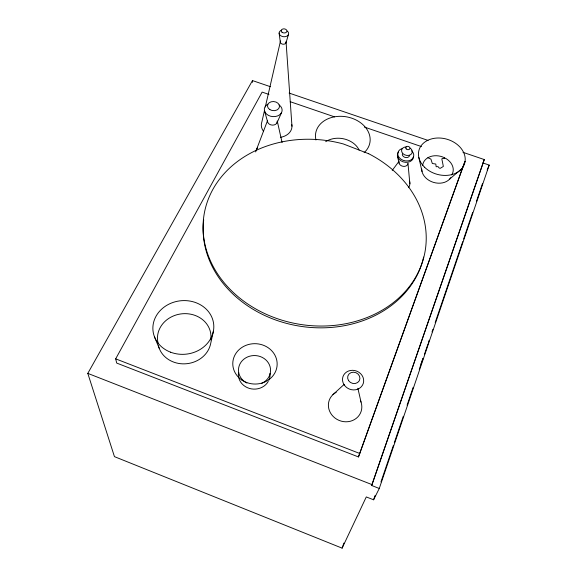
<?xml version="1.0" encoding="UTF-8"?>
<svg xmlns="http://www.w3.org/2000/svg" width="577" height="577" viewBox="0 0 577 577"><rect width="100%" height="100%" fill="white"/><g stroke="black" fill="none" stroke-linecap="round" stroke-linejoin="round"><path stroke-width="0.87" d="M252.394 82.374L252.466 80.578L270.368 86.68M213.375 331.27L210.67 343.567A26.636 23.607 -7.1 0 1 184.972 363.835A26.636 23.607 -7.1 0 1 158.459 345.818M264.497 110.51L261.879 121.87A15.363 11.843 5.6 0 0 263.263 130.965M265.297 107.012L280.393 41.45M285.99 42.821L288.478 34.44M428.466 342.45L429.18 340.214M380.971 481.918L393.442 445.271M394.315 442.71L403.301 416.291M407.073 405.213L413.161 387.318M419.255 369.417L423.02 358.339M424.412 354.466L427.99 343.942M432.014 331.919L432.887 329.366M435.202 322.543L462.754 241.583M463.627 239.022L472.613 212.603M476.386 201.524L482.473 183.623M379.269 488.474L489.202 165.094L483.05 162.995L371.682 485.495L379.269 488.474L373.593 499.797L366.287 496.927L342.118 548.15L114.448 456.638L87.798 373.377L252.466 80.578M373.593 499.797L375.05 495.542M371.682 485.495L484.312 159.577L463.006 152.321M342.118 548.15L343.899 543.051M422.054 361.137L422.963 358.613M358.461 456.941L464.939 161.445L358.461 456.941L116.713 363.077L115.674 358.851L262.124 92.104L268.94 94.433M420.929 364.21L421.751 361.981M256.693 149.097L267.555 120.571M482.617 163.738L484.312 159.577M487.168 169.948L489.202 165.094M276.946 122.93L281.504 112.688M392.223 170.403L399.125 161.178M332.907 394.668L344.116 384.419M449.757 178.978L461.513 168.974M289.12 93.07L428.055 140.413M290.245 101.718L334.559 116.864M364.383 127.063L421.477 146.587M115.674 358.851L359.81 453.508M87.798 373.377L372.078 484.644M427.882 157.716L430.904 159.101L432.332 163.522L435.794 164.027L436.169 166.724L438.044 166.616L439.22 168.044L440.265 168.311L443.352 166.436L441.838 158.92L442.184 158.509L444.6 158.574L444.571 157.889M154.412 336.658L159.245 348.371M264.381 110.366L267.548 121.66M397.546 156.547L399.046 163.118M357.87 388.256L361.036 402.097M418.866 157.557L422.018 171.52M282.081 142.505L277.256 121.004A4.904 3.772 5.3 0 1 272.431 125.122A4.904 3.772 5.3 0 1 267.548 120.68M279.124 33.077L280.292 41.984M409.872 183.767L407.968 163.356A4.566 3.556 14.1 0 1 403.258 166.349A4.566 3.556 14.1 0 1 398.945 162.173M286.091 42.28L291.969 126.233M360.423 400.539A16.899 15.557 21.2 0 1 352.561 420.518A16.899 15.557 21.2 0 1 330.498 412.959A16.899 15.557 21.2 0 1 336.261 392.259M270.029 373.369A15.882 14.54 2.1 0 1 268.954 380.084M268.262 381.462A15.882 14.54 2.1 0 1 249.351 388.4A15.882 14.54 2.1 0 1 238.489 372.504M255.705 151.939A14.512 11.425 5.1 0 1 257.537 147.784M291.832 124.682A15.363 11.843 5.6 0 1 280.588 137.297M450.738 177.687A15.492 12.016 16.4 0 1 433.565 182.397A15.492 12.016 16.4 0 1 421.744 169.104M423.626 257.082A111.628 92.673 9.1 0 1 298.504 325.969A111.628 92.673 9.1 0 1 203.703 219.88M158.286 343.892A26.802 23.707 -6.9 0 1 182.729 313.729A26.802 23.707 -6.9 0 1 210.742 339.903M246.877 383.027A16.048 14.649 2.2 0 1 242.304 360.632A16.048 14.649 2.2 0 1 267.209 361.303A16.048 14.649 2.2 0 1 261.554 383.416M409.598 181.236A12.059 9.528 14.3 0 1 408.545 187.684M413.399 156.987A8.121 6.289 14.1 0 1 402.977 161.791A8.121 6.289 14.1 0 1 398.635 151.866M411.682 150.828A8.136 6.297 14.1 0 1 410.68 160.096A8.136 6.297 14.1 0 1 398.995 157.333A8.136 6.297 14.1 0 1 402.082 148.563M409.576 155.386A3.693 2.856 14.1 0 1 405.508 157.507A3.693 2.856 14.1 0 1 402.342 153.965M410.168 148.123A5.438 4.19 14.1 0 1 410.247 154.867A5.438 4.19 14.1 0 1 401.996 152.378A5.438 4.19 14.1 0 1 406.201 146.926M315.958 140.002A27.523 21.284 9.9 0 1 349.417 117.47A27.523 21.284 9.9 0 1 364.116 152.689M325.695 141.69A20.902 16.372 9.9 0 1 359.132 150.056M279.196 104.985A8.936 6.809 5.4 0 1 279.484 114.924A8.936 6.809 5.4 0 1 266.502 114.037A8.936 6.809 5.4 0 1 267.778 104.199M285.99 41.732A2.907 2.099 5.9 0 1 282.809 44.205A2.907 2.099 5.9 0 1 280.689 40.953M287.245 31.064A4.775 3.419 6 0 1 286.942 36.106A4.775 3.419 6 0 1 279.982 35.089A4.775 3.419 6 0 1 281.511 30.235M451.755 174.896A15.565 12.045 16.3 0 0 446.353 158.783L442.79 157.002A15.565 12.045 16.3 0 0 422.674 165.491M368.696 153.734L343.315 143.947A112.025 92.875 9.1 0 0 204.9 244.121A112.025 92.875 9.1 0 0 379.803 311.544A112.025 92.875 9.1 0 0 368.696 153.734M344.195 384.917A10.711 9.694 19.7 0 0 362.522 385.14A10.711 9.694 19.7 0 0 352.561 370.304A10.711 9.694 19.7 0 0 344.195 384.917M348.595 380.654A6.224 5.626 19.6 0 0 359.247 380.813A6.224 5.626 19.6 0 0 353.477 372.194A6.224 5.626 19.6 0 0 348.595 380.654M170.547 352.179A30.516 26.831 -6.4 0 0 213.692 324.274A30.516 26.831 -6.4 0 0 165.779 305.954A30.516 26.831 -6.4 0 0 170.547 352.179M241.749 379.976A22.193 20.181 2.4 0 0 277.01 366.337A22.193 20.181 2.4 0 0 246.148 345.277A22.193 20.181 2.4 0 0 241.749 379.976M406.179 148.88A2.128 1.637 14 0 0 409.793 148.83A2.128 1.637 14 0 0 407.542 146.349A2.128 1.637 14 0 0 406.179 148.88M269.885 109.623A6.015 4.573 5.4 0 0 279.456 106.904A6.015 4.573 5.4 0 0 271.14 101.804A6.015 4.573 5.4 0 0 269.885 109.623M282.052 32.254A2.863 2.048 6 0 0 286.834 31.576A2.863 2.048 6 0 0 283.329 28.886A2.863 2.048 6 0 0 282.052 32.254M424.549 167.215A23.772 18.226 16.2 0 0 464.124 164.871A23.772 18.226 16.2 0 0 436.847 138.04A23.772 18.226 16.2 0 0 424.549 167.215"/></g></svg>
